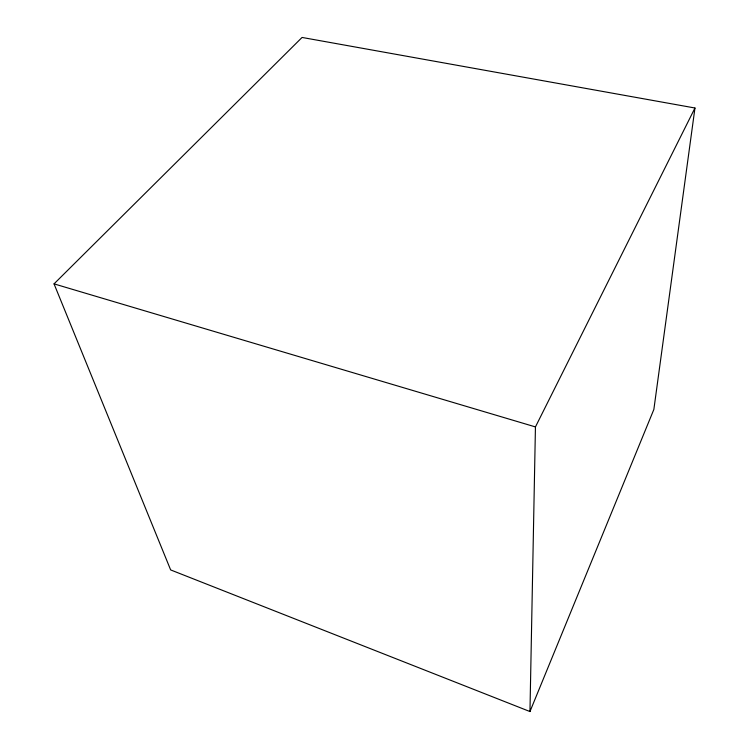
<?xml version="1.0" encoding="UTF-8"?>
<svg xmlns="http://www.w3.org/2000/svg" width="749" height="749" viewBox="0 0 749 749"><rect width="100%" height="100%" fill="white"/><g stroke="black" fill="none" stroke-linecap="round" stroke-linejoin="round"><path stroke-width="1.12" d="M529.964 711.55L535.441 426.921L694.96 108.006L302.062 37.45L54.04 283.871L170.65 569.923L529.964 711.55L653.858 409.45L694.96 108.006M54.04 283.871L535.441 426.921"/></g></svg>
